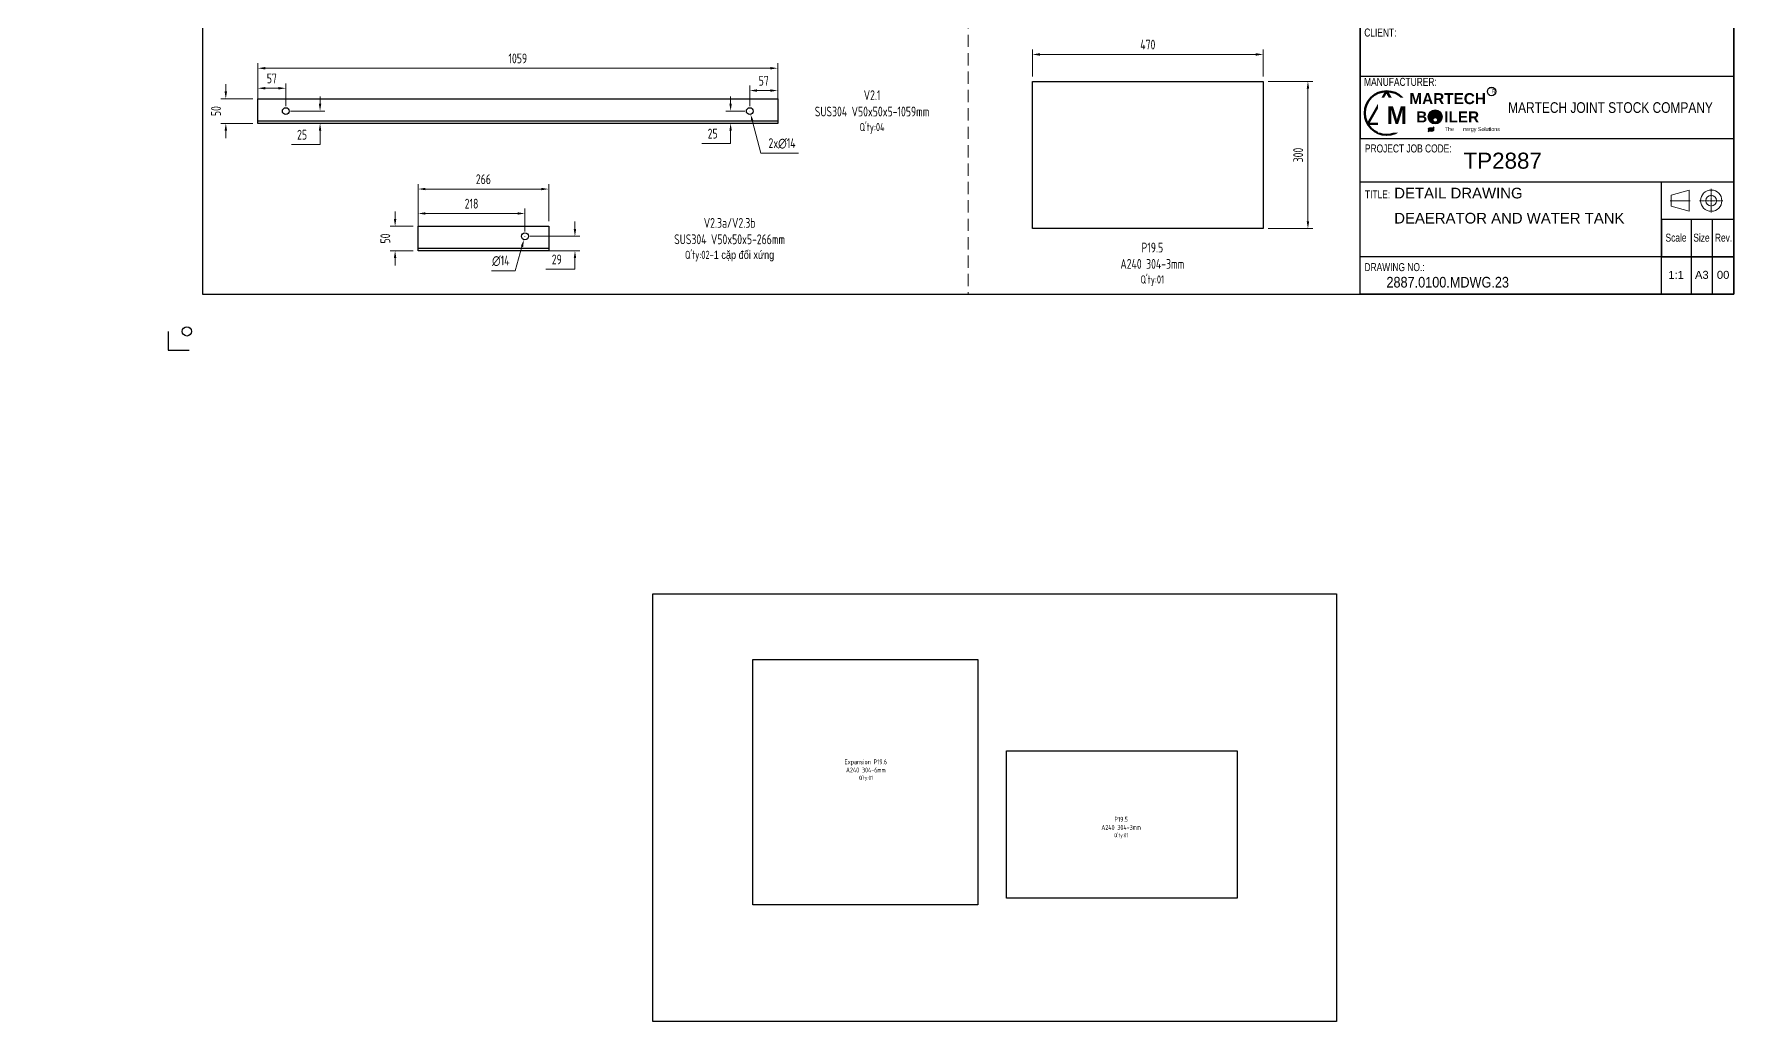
# Model space of a CAD drawing. Header units: millimetres. Extents: x -46397 to 283259, y -8690 to 23983.
# Drawn here: x 199474 to 202975, y -3740 to -1728 of the extents above; entities that cross this region are included whole.
import ezdxf
from ezdxf import colors
from ezdxf.entities.mleader import LeaderData, LeaderLine
from ezdxf.enums import TextEntityAlignment as Align
from ezdxf.math import Vec2, Vec3

# ---------------------------------------------------------------- set-up
doc = ezdxf.new("R2010")
doc.units = ezdxf.units.MM
doc.linetypes.add('CENTER', pattern=[2, 1.25, -0.25, 0.25, -0.25])
doc.linetypes.add('HIDDEN', pattern=[0.375, 0.25, -0.125])
doc.layers.get('Defpoints').update_dxf_attribs({"lineweight": 0})
for name, color, linetype, lineweight in [('DAM_8', 1, 'Continuous', 25), ('DCenterline8', 8, 'CENTER', 5), ('Dtext', 255, 'Continuous', 20), ('DUONGCHINH', 7, 'Continuous', 25), ('mDƯỜNG KHUẤT', 251, 'HIDDEN', 5), ('NETCHINH', 7, 'Continuous', 9)]:
    doc.layers.add(name, color=color, linetype=linetype, lineweight=lineweight)
doc.layers.add('DIM', color=8, linetype='Continuous')
doc.styles.add('Chu va so', font='arial.ttf')
doc.styles.add('GHI CHÚ 1', font='isocp_IV25.ttf', dxfattribs={"width": 0.8})
doc.styles.add('GHI CHÚ 2', font='arial.ttf', dxfattribs={"width": 0.8, "height": 1})
doc.styles.get("Standard").update_dxf_attribs({"font": 'isocp.shx', "width": 0.8})
doc.styles.add('TCVN', font='arial.ttf')
doc.styles.add('TEXT', font='arial.ttf', dxfattribs={"height": 124})
doc.dimstyles.new('1-30SCALE', dxfattribs={"dimtxt": 75, "dimasz": 75, "dimexe": 37.5, "dimexo": 30, "dimgap": 30, "dimtad": 1, "dimtoh": 1, "dimdec": 0, "dimdsep": 46, "dimtxsty": 'GHI CHÚ 1', "dimcen": 0.09, "dimclrd": 256, "dimclre": 256, "dimclrt": 2, "dimadec": 0, "dimazin": 0, "dimtfac": 1, "dimtdec": 0, "dimtofl": 0, "dimtmove": 0, "dimatfit": 3, "dimfxl": 1, "dimlwd": 0, "dimlwe": 0, "dimarcsym": 0})

# ---------------------------------------------------------------- blocks, each defined once
blk = doc.blocks.new('*D1109')
at = {"layer": 'Defpoints', "color": 0, "transparency": 16777216}
for p in [(200988.7, -1796.9), (199929.7, -1904.3), (200988.7, -1904.3)]:
    blk.add_point(p, dxfattribs=at)
at = {"layer": 'DIM', "linetype": 'Continuous', "lineweight": 0, "transparency": 16777216}
for p, q in [((199929.7, -1894.3), (199929.7, -1786.9)), ((199944.7, -1796.9), (200973.7, -1796.9)), ((200988.7, -1894.3), (200988.7, -1786.9))]:
    blk.add_line(p, q, dxfattribs=at)
at = {"layer": 'DIM', "transparency": 16777216}
for points in [[(199944.7, -1794.4), (199944.7, -1799.4), (199929.7, -1796.9)], [(200973.7, -1794.4), (200973.7, -1799.4), (200988.7, -1796.9)]]:
    blk.add_solid(points, dxfattribs=at)
at = {"layer": 'DIM', "color": 2, "transparency": 16777216, "insert": (200459.2, -1776.9), "char_height": 20, "attachment_point": 5, "style": 'GHI CHÚ 1'}
blk.add_mtext('1059', dxfattribs=at)
blk = doc.blocks.new('*D1110')
at = {"layer": 'Defpoints', "color": 0, "transparency": 16777216}
for p in [(199864.4, -1859.3), (199929.7, -1859.3), (199929.7, -1909.3)]:
    blk.add_point(p, dxfattribs=at)
at = {"layer": 'DIM', "linetype": 'Continuous', "lineweight": 0, "transparency": 16777216}
for p, q in [((199864.4, -1844.3), (199864.4, -1829.3)), ((199919.7, -1859.3), (199854.4, -1859.3)), ((199919.7, -1909.3), (199854.4, -1909.3)), ((199864.4, -1924.3), (199864.4, -1939.3))]:
    blk.add_line(p, q, dxfattribs=at)
at = {"layer": 'DIM', "transparency": 16777216}
for points in [[(199861.9, -1844.3), (199866.9, -1844.3), (199864.4, -1859.3)], [(199861.9, -1924.3), (199866.9, -1924.3), (199864.4, -1909.3)]]:
    blk.add_solid(points, dxfattribs=at)
at = {"layer": 'DIM', "color": 2, "transparency": 16777216, "insert": (199844.4, -1884.3), "char_height": 20, "attachment_point": 5, "rotation": 90, "style": 'GHI CHÚ 1'}
blk.add_mtext('50', dxfattribs=at)
blk = doc.blocks.new('*D1130')
at = {"layer": 'Defpoints', "color": 0, "transparency": 16777216}
for p in [(200522.2, -2043.1), (200256.2, -2118.9), (200522.2, -2118.9)]:
    blk.add_point(p, dxfattribs=at)
at = {"layer": 'DIM', "linetype": 'Continuous', "lineweight": 0, "transparency": 16777216}
for p, q in [((200256.2, -2108.9), (200256.2, -2033.1)), ((200271.2, -2043.1), (200507.2, -2043.1)), ((200522.2, -2108.9), (200522.2, -2033.1))]:
    blk.add_line(p, q, dxfattribs=at)
at = {"layer": 'DIM', "transparency": 16777216}
for points in [[(200271.2, -2040.6), (200271.2, -2045.6), (200256.2, -2043.1)], [(200507.2, -2040.6), (200507.2, -2045.6), (200522.2, -2043.1)]]:
    blk.add_solid(points, dxfattribs=at)
at = {"layer": 'DIM', "color": 2, "transparency": 16777216, "insert": (200389.2, -2023.1), "char_height": 20, "attachment_point": 5, "style": 'GHI CHÚ 1'}
blk.add_mtext('266', dxfattribs=at)
blk = doc.blocks.new('*D1131')
at = {"layer": 'Defpoints', "color": 0, "transparency": 16777216}
for p in [(200209.3, -2118.9), (200256.2, -2118.9), (200256.2, -2168.9)]:
    blk.add_point(p, dxfattribs=at)
at = {"layer": 'DIM', "linetype": 'Continuous', "lineweight": 0, "transparency": 16777216}
for p, q in [((200209.3, -2103.9), (200209.3, -2088.9)), ((200246.2, -2118.9), (200199.3, -2118.9)), ((200246.2, -2168.9), (200199.3, -2168.9)), ((200209.3, -2183.9), (200209.3, -2198.9))]:
    blk.add_line(p, q, dxfattribs=at)
at = {"layer": 'DIM', "transparency": 16777216}
for points in [[(200206.8, -2103.9), (200211.8, -2103.9), (200209.3, -2118.9)], [(200206.8, -2183.9), (200211.8, -2183.9), (200209.3, -2168.9)]]:
    blk.add_solid(points, dxfattribs=at)
at = {"layer": 'DIM', "color": 2, "transparency": 16777216, "insert": (200189.3, -2143.9), "char_height": 20, "attachment_point": 5, "rotation": 90, "style": 'GHI CHÚ 1'}
blk.add_mtext('50', dxfattribs=at)
blk = doc.blocks.new('*D1133')
at = {"layer": 'Defpoints', "color": 0, "transparency": 16777216}
for p in [(201977.8, -1768.8), (201507.8, -1823.8, -1.7), (201977.8, -1823.8, -1.7)]:
    blk.add_point(p, dxfattribs=at)
at = {"layer": 'DIM', "linetype": 'Continuous', "lineweight": 0, "transparency": 16777216}
for p, q in [((201507.8, -1813.8), (201507.8, -1758.8)), ((201522.8, -1768.8), (201962.8, -1768.8)), ((201977.8, -1813.8), (201977.8, -1758.8))]:
    blk.add_line(p, q, dxfattribs=at)
at = {"layer": 'DIM', "transparency": 16777216}
for points in [[(201522.8, -1766.3), (201522.8, -1771.3), (201507.8, -1768.8)], [(201962.8, -1766.3), (201962.8, -1771.3), (201977.8, -1768.8)]]:
    blk.add_solid(points, dxfattribs=at)
at = {"layer": 'DIM', "color": 2, "transparency": 16777216, "insert": (201742.8, -1748.8), "char_height": 20, "attachment_point": 5, "style": 'GHI CHÚ 1'}
blk.add_mtext('470', dxfattribs=at)
blk = doc.blocks.new('*D1134')
at = {"layer": 'Defpoints', "color": 0, "transparency": 16777216}
for p in [(201977.8, -1823.8, -1.7), (201977.8, -2123.8, -1.7), (202069, -2123.8)]:
    blk.add_point(p, dxfattribs=at)
at = {"layer": 'DIM', "linetype": 'Continuous', "lineweight": 0, "transparency": 16777216}
for p, q in [((201987.8, -1823.8), (202079, -1823.8)), ((202069, -1838.8), (202069, -2108.8)), ((201987.8, -2123.8), (202079, -2123.8))]:
    blk.add_line(p, q, dxfattribs=at)
at = {"layer": 'DIM', "transparency": 16777216}
for points in [[(202066.5, -1838.8), (202071.5, -1838.8), (202069, -1823.8)], [(202066.5, -2108.8), (202071.5, -2108.8), (202069, -2123.8)]]:
    blk.add_solid(points, dxfattribs=at)
at = {"layer": 'DIM', "color": 2, "transparency": 16777216, "insert": (202049, -1973.8), "char_height": 20, "attachment_point": 5, "rotation": 90, "style": 'GHI CHÚ 1'}
blk.add_mtext('300', dxfattribs=at)
blk = doc.blocks.new('*D1204')
at = {"layer": 'Defpoints', "color": 0, "transparency": 16777216}
for p in [(199986.5, -1837.7), (199929.7, -1859.3), (199986.5, -1884.3)]:
    blk.add_point(p, dxfattribs=at)
at = {"layer": 'DIM', "linetype": 'Continuous', "lineweight": 0, "transparency": 16777216}
for p, q in [((199929.7, -1849.3), (199929.7, -1827.7)), ((199944.7, -1837.7), (199971.5, -1837.7)), ((199986.5, -1874.3), (199986.5, -1827.7))]:
    blk.add_line(p, q, dxfattribs=at)
at = {"layer": 'DIM', "transparency": 16777216}
for points in [[(199944.7, -1835.2), (199944.7, -1840.2), (199929.7, -1837.7)], [(199971.5, -1835.2), (199971.5, -1840.2), (199986.5, -1837.7)]]:
    blk.add_solid(points, dxfattribs=at)
at = {"layer": 'DIM', "color": 2, "transparency": 16777216, "insert": (199958.1, -1817.7), "char_height": 20, "attachment_point": 5, "style": 'GHI CHÚ 1'}
blk.add_mtext('57', dxfattribs=at)
blk = doc.blocks.new('*D1205')
at = {"layer": 'Defpoints', "color": 0, "transparency": 16777216}
for p in [(199986.5, -1884.3), (199986.5, -1909.3), (200056.4, -1909.3)]:
    blk.add_point(p, dxfattribs=at)
at = {"layer": 'DIM', "linetype": 'Continuous', "lineweight": 0, "transparency": 16777216}
for p, q in [((200056.4, -1869.3), (200056.4, -1854.3)), ((199996.5, -1884.3), (200066.4, -1884.3)), ((199996.5, -1909.3), (200066.4, -1909.3)), ((200056.4, -1924.3), (200056.4, -1939.3)), ((199998, -1952.4), (200056.4, -1952.4)), ((200056.4, -1952.4), (200056.4, -1939.3))]:
    blk.add_line(p, q, dxfattribs=at)
at = {"layer": 'DIM', "transparency": 16777216}
for points in [[(200053.9, -1869.3), (200058.9, -1869.3), (200056.4, -1884.3)], [(200053.9, -1924.3), (200058.9, -1924.3), (200056.4, -1909.3)]]:
    blk.add_solid(points, dxfattribs=at)
at = {"layer": 'DIM', "color": 2, "transparency": 16777216, "insert": (200019.7, -1932.4), "char_height": 20, "attachment_point": 5, "style": 'GHI CHÚ 1'}
blk.add_mtext('25', dxfattribs=at)
blk = doc.blocks.new('*D1206')
at = {"layer": 'Defpoints', "color": 0, "transparency": 16777216}
for p in [(200256.2, -2092.9), (200256.2, -2143.9), (200473.8, -2139.4)]:
    blk.add_point(p, dxfattribs=at)
at = {"layer": 'DIM', "linetype": 'Continuous', "lineweight": 0, "transparency": 16777216}
for p, q in [((200256.2, -2133.9), (200256.2, -2082.9)), ((200458.8, -2092.9), (200271.2, -2092.9)), ((200473.8, -2129.4), (200473.8, -2082.9))]:
    blk.add_line(p, q, dxfattribs=at)
at = {"layer": 'DIM', "transparency": 16777216}
for points in [[(200271.2, -2090.4), (200271.2, -2095.4), (200256.2, -2092.9)], [(200458.8, -2090.4), (200458.8, -2095.4), (200473.8, -2092.9)]]:
    blk.add_solid(points, dxfattribs=at)
at = {"layer": 'DIM', "color": 2, "transparency": 16777216, "insert": (200365, -2072.9), "char_height": 20, "attachment_point": 5, "style": 'GHI CHÚ 1'}
blk.add_mtext('218', dxfattribs=at)
blk = doc.blocks.new('*D1207')
at = {"layer": 'Defpoints', "color": 0, "transparency": 16777216}
for p in [(200473.8, -2139.4), (200473.8, -2168.9), (200575.7, -2168.9)]:
    blk.add_point(p, dxfattribs=at)
at = {"layer": 'DIM', "linetype": 'Continuous', "lineweight": 0, "transparency": 16777216}
for p, q in [((200575.7, -2124.4), (200575.7, -2109.4)), ((200483.8, -2139.4), (200585.7, -2139.4)), ((200483.8, -2168.9), (200585.7, -2168.9)), ((200575.7, -2183.9), (200575.7, -2198.9)), ((200575.7, -2206.5), (200575.7, -2198.9)), ((200516.7, -2206.5), (200575.7, -2206.5))]:
    blk.add_line(p, q, dxfattribs=at)
at = {"layer": 'DIM', "transparency": 16777216}
for points in [[(200573.2, -2124.4), (200578.2, -2124.4), (200575.7, -2139.4)], [(200573.2, -2183.9), (200578.2, -2183.9), (200575.7, -2168.9)]]:
    blk.add_solid(points, dxfattribs=at)
at = {"layer": 'DIM', "color": 2, "transparency": 16777216, "insert": (200538.7, -2186.5), "char_height": 20, "attachment_point": 5, "style": 'GHI CHÚ 1'}
blk.add_mtext('29', dxfattribs=at)
blk = doc.blocks.new('_Dot')
at = {"color": 0, "linetype": 'ByBlock', "lineweight": -2}
blk.add_line((-0.5, 0), (-1, 0), dxfattribs=at)
at = {"color": 0, "linetype": 'ByBlock', "const_width": 0.5}
blk.add_lwpolyline([(-0.25, 0, 1), (0.25, 0, 1)], format="xyb", close=True, dxfattribs=at)
blk = doc.blocks.new('*D1584')
at = {"layer": 'Defpoints', "color": 0, "transparency": 16777216}
for p in [(200930.1, -1877.5), (200933.7, -1891.1)]:
    blk.add_point(p, dxfattribs=at)
at = {"layer": 'DIM', "lineweight": 0, "transparency": 16777216}
for p, q in [((200931.8, -1884.3), (200932, -1884.3)), ((200931.9, -1884.4), (200931.9, -1884.2))]:
    blk.add_line(p, q, dxfattribs=at)
at = {"layer": 'DIM', "linetype": 'Continuous', "lineweight": 0, "transparency": 16777216}
for p, q in [((200954.3, -1970.2), (200937.5, -1905.6)), ((201030.9, -1970.2), (200954.3, -1970.2))]:
    blk.add_line(p, q, dxfattribs=at)
at = {"layer": 'DIM', "transparency": 16777216}
blk.add_solid([(200939.9, -1904.9), (200935, -1906.2), (200933.7, -1891.1)], dxfattribs=at)
at = {"layer": 'DIM', "color": 2, "transparency": 16777216, "insert": (200997.6, -1950.2), "char_height": 20, "attachment_point": 5, "style": 'GHI CHÚ 1'}
blk.add_mtext('2x∅14', dxfattribs=at)
blk = doc.blocks.new('*D1585')
at = {"layer": 'Defpoints', "color": 0, "transparency": 16777216}
for p in [(200475.7, -2132.7), (200471.8, -2146.2)]:
    blk.add_point(p, dxfattribs=at)
at = {"layer": 'DIM', "linetype": 'Continuous', "lineweight": 0, "transparency": 16777216}
for p, q in [((200453.6, -2209.5), (200467.7, -2160.6)), ((200405.6, -2209.5), (200453.6, -2209.5))]:
    blk.add_line(p, q, dxfattribs=at)
at = {"layer": 'DIM', "lineweight": 0, "transparency": 16777216}
for p, q in [((200473.7, -2139.4), (200473.9, -2139.4)), ((200473.8, -2139.5), (200473.8, -2139.4))]:
    blk.add_line(p, q, dxfattribs=at)
at = {"layer": 'DIM', "transparency": 16777216}
blk.add_solid([(200465.3, -2159.9), (200470.1, -2161.3), (200471.8, -2146.2)], dxfattribs=at)
at = {"layer": 'DIM', "color": 2, "transparency": 16777216, "insert": (200424.6, -2189.5), "char_height": 20, "attachment_point": 5, "style": 'GHI CHÚ 1'}
blk.add_mtext('∅14', dxfattribs=at)
blk = doc.blocks.new('*D1587')
at = {"layer": 'Defpoints', "color": 0, "transparency": 16777216}
for p in [(200988.7, -1842.4), (200931.9, -1884.3), (200988.7, -1884.3)]:
    blk.add_point(p, dxfattribs=at)
at = {"layer": 'DIM', "linetype": 'Continuous', "lineweight": 0, "transparency": 16777216}
for p, q in [((200931.9, -1874.3), (200931.9, -1832.4)), ((200946.9, -1842.4), (200973.7, -1842.4)), ((200988.7, -1874.3), (200988.7, -1832.4))]:
    blk.add_line(p, q, dxfattribs=at)
at = {"layer": 'DIM', "transparency": 16777216}
for points in [[(200946.9, -1839.9), (200946.9, -1844.9), (200931.9, -1842.4)], [(200973.7, -1839.9), (200973.7, -1844.9), (200988.7, -1842.4)]]:
    blk.add_solid(points, dxfattribs=at)
at = {"layer": 'DIM', "color": 2, "transparency": 16777216, "insert": (200960.3, -1822.4), "char_height": 20, "attachment_point": 5, "style": 'GHI CHÚ 1'}
blk.add_mtext('57', dxfattribs=at)
blk = doc.blocks.new('*D1588')
at = {"layer": 'Defpoints', "color": 0, "transparency": 16777216}
for p in [(200931.9, -1884.3), (200892.8, -1909.3), (200931.9, -1909.3)]:
    blk.add_point(p, dxfattribs=at)
at = {"layer": 'DIM', "linetype": 'Continuous', "lineweight": 0, "transparency": 16777216}
for p, q in [((200892.8, -1869.3), (200892.8, -1854.3)), ((200921.9, -1884.3), (200882.8, -1884.3)), ((200921.9, -1909.3), (200882.8, -1909.3)), ((200892.8, -1924.3), (200892.8, -1939.3)), ((200834.5, -1950.1), (200892.8, -1950.1)), ((200892.8, -1950.1), (200892.8, -1939.3))]:
    blk.add_line(p, q, dxfattribs=at)
at = {"layer": 'DIM', "transparency": 16777216}
for points in [[(200890.3, -1869.3), (200895.3, -1869.3), (200892.8, -1884.3)], [(200890.3, -1924.3), (200895.3, -1924.3), (200892.8, -1909.3)]]:
    blk.add_solid(points, dxfattribs=at)
at = {"layer": 'DIM', "color": 2, "transparency": 16777216, "insert": (200856.2, -1930.1), "char_height": 20, "attachment_point": 5, "style": 'GHI CHÚ 1'}
blk.add_mtext('25', dxfattribs=at)
blk = doc.blocks.new('*U1831')
at = {"lineweight": 25}
for p, q in [((2652.3, 879.4, 0), (2652.3, 600.3, 0)), ((2746.4, 879.4, 0), (2746.4, 600.3, 0)), ((2907.5, 879.4, 0), (2907.5, 600.3, 0)), ((3065.6, 879.4, 0), (3065.6, 600.3, 0)), ((3254.4, 879.4, 0), (3254.4, 600.3, 0)), ((2596.4, 489), (3434, 489)), ((3338.5, 167.5, 0), (3338.5, 0)), ((3386.4, 0), (3386.4, 167.5, 0))]:
    blk.add_line(p, q, dxfattribs=at)
at = {"lineweight": 25, "elevation": -0.1}
for points in [[(3448.6, 2386.6), (3476.3, 2386.6), (3476.3, 2365.2)], [(-77.3, -84.1), (-77.3, -126.1), (-30, -126.1)]]:
    blk.add_lwpolyline(points, dxfattribs=at)
at = {"lineweight": 25}
for points in [[(0, 0), (3434, 0), (3434, 2249.5), (0, 2249.5)], [(0, 0), (2596.4, 0), (2596.4, 2249.5), (0, 2249.5)], [(2596.4, 879.4), (3434, 879.4), (3434, 0), (2596.4, 0)], [(2596.4, 879.4), (3434, 879.4), (3434, 823.6), (2596.4, 823.6)], [(2596.4, 823.6), (3434, 823.6), (3434, 767.8), (2596.4, 767.8)], [(2596.4, 767.8), (3434, 767.8), (3434, 711.9), (2596.4, 711.9)], [(2596.4, 711.9), (3434, 711.9), (3434, 656.1), (2596.4, 656.1)], [(2596.4, 349), (3434, 349), (3434, 600.3), (2596.4, 600.3)], [(2596.4, 251.3), (3434, 251.3), (3434, 83.8), (2596.4, 83.8)], [(3272.1, 251.3), (3434, 251.3), (3434, 0), (3272.1, 0)]]:
    blk.add_lwpolyline(points, close=True, dxfattribs=at)
at = {"lineweight": 50}
blk.add_lwpolyline([(2655.4, 454.8), (2613.1, 381.5), (2697.7, 381.5)], close=True, dxfattribs=at)
at = {"color": 2, "lineweight": 20, "elevation": 0}
blk.add_lwpolyline([(3293.8, 197.4), (3334.2, 185.5), (3334.2, 233.3), (3293.8, 221.4)], close=True, dxfattribs=at)
at = {"lineweight": 25, "elevation": 0}
blk.add_lwpolyline([(3272.1, 83.8), (3434, 83.8), (3434, 167.5), (3272.1, 167.5)], close=True, dxfattribs=at)
at = {"lineweight": 50}
blk.add_circle((2655.4, 406), 48.9, dxfattribs=at)
at = {"color": 2, "lineweight": 20}
for radius in [23.9, 12]:
    blk.add_circle((3383.4, 209.4, 0), radius, dxfattribs=at)
at = {"lineweight": 25}
blk.add_circle((-35, -83.8, -0.1), 10.4, dxfattribs=at)
at = {"layer": 'DCenterline8', "lineweight": 0, "ltscale": 2}
for p, q in [((3383.4, 235.7, 0), (3383.4, 183.1, 0)), ((3357.1, 209.4, 0), (3409.8, 209.4, 0))]:
    blk.add_line(p, q, dxfattribs=at)
at = {"layer": 'DCenterline8', "lineweight": 0}
blk.add_line((3291.1, 209.4, 0), (3336.4, 209.4, 0), dxfattribs=at)
at = {"color": 5, "style": 'Chu va so'}
for s, height, width, p in [('For approval', 17.948, 0.75, (2826.7, 676.3, 0)), ('Rev.', 17.95, 0.75, (2624.1, 620.1)), ('Date', 17.95, 0.75, (2697.6, 620.6, 0)), ('Description', 17.948, 0.75, (2829.3, 619.5, 0)), ('Drawn', 17.95, 0.75, (2986.8, 619.5, 0)), ('Checked', 17.95, 0.65, (3164.9, 619.4)), ('Approved', 17.95, 0.65, (3345.2, 619.5, 0)), ('CLIENT:', 17.95, 0.75, (2641.4, 577.6, 0.1)), ('PROJECT JOB CODE:', 17.948, 0.75, (2704.1, 317.6)), ('TITLE:', 17.95, 0.75, (2635.1, 214.6, 0.2)), ('Scale', 17.95, 0.75, (3304.5, 117.5, 0)), ('Size', 17.95, 0.75, (3361.6, 117.5, 0)), ('Rev. ', 17.95, 0.75, (3413.7, 117.5, 0)), ('DRAWING NO.:', 17.948, 0.75, (2673.3, 51.4, 0.2))]:
    blk.add_text(s, height=height, dxfattribs=dict(at, width=width)).set_placement(p, align=Align.CENTER)
at = {"color": 5, "lineweight": 25, "insert": (2881, 418.1, 0), "char_height": 23.93, "width": 553.197, "attachment_point": 4, "style": 'Chu va so'}
blk.add_mtext('\\pxqc;{\\W0.8;MARTECH JOINT STOCK COMPANY}', dxfattribs=at)
at = {"layer": 'Dtext', "ltscale": 0.1}
for tag, p, height, style in [('REV_3', (2618.6, 844.9), 15, 'TCVN'), ('FOR_APPROVAL3', (2768.1, 843.8, -0.1), 17.9, 'TCVN'), ('REV_2', (2618.6, 789.1), 15, 'TCVN'), ('FOR_APPROVAL2', (2768.1, 788, -0.1), 17.9, 'TCVN'), ('REV_1', (2618.6, 733.2), 15, 'TCVN'), ('FOR_APPROVAL1', (2768.1, 732.2, -0.1), 17.9, 'TCVN'), ('NGUOI_VE', (2927.5, 676.6, -0.1), 17.9, 'TCVN'), ('NGUOI_KIEM_2', (3086.1, 676.6, -0.1), 17.9, 'TCVN'), ('NGUOI_DUYET', (3277.7, 676.6, -0.1), 17.9, 'TCVN'), ('REV_0', (2618.6, 677.4), 15, 'TCVN'), ('1.1_A4', (3287.3, 34.1, -0.1), 17.9, 'Chu va so'), ('A4_A4', (3347, 34.1, -0.1), 17.9, 'Chu va so'), ('REV.', (3396.2, 34.1, -0.1), 17.9, 'Chu va so')]:
    blk.add_attdef(tag, p, '', height=height, dxfattribs=dict(at, style=style))
for tag, p, height, style, width in [('NGAY_REV03', (2656.5, 843.8, -0.1), 15.6, 'TCVN', 0.95), ('NGAY_REV02', (2656.5, 788, -0.1), 15.6, 'TCVN', 0.95), ('NGAY_REV01', (2656.5, 732.2, -0.1), 15.6, 'TCVN', 0.95), ('NGAY_REV0', (2656.5, 676.3, -0.1), 15.6, 'TCVN', 0.95), ('DWD.NO', (2655.1, 14.6, -0.1), 23.9, 'Chu va so', 0.85)]:
    blk.add_attdef(tag, p, '', height=height, dxfattribs=dict(at, style=style, width=width))
at = {"layer": 'Dtext', "lineweight": 25, "ltscale": 0.1, "style": 'Chu va so'}
for tag, p, height in [('PROJECT_CODE', (2828, 281.2), 35.9), ('TITLE1', (2672.6, 214.4, -0.1), 23.9), ('TITLE2', (2672.6, 158.2, -0.1), 23.9), ('TITLE3', (2672.6, 102.3, -0.1), 23.9)]:
    blk.add_attdef(tag, p, '', height=height, dxfattribs=at)
at = {"insert": (2655.6, 420.8), "char_height": 39.318, "attachment_point": 1, "style": 'TEXT', "bg_fill": 2}
blk.add_mtext('\\pxqc;{\\fArial|b1|i0|c0|p34;M}', dxfattribs=at)
at = {"insert": (2707.7, 450.6), "char_height": 24.574, "width": 169.244, "attachment_point": 1, "style": 'TEXT', "bg_fill": 2}
blk.add_mtext('\\pxqc;{\\fArial|b1|i0|c0|p34;MARTECH\\PB    ILER}', dxfattribs=at)
h = blk.add_hatch(color=256)
h.dxf.hatch_style = 1
edge = h.paths.add_edge_path()
edge.add_spline(control_points=[(2748.8, 367.5), (2749.5, 368), (2752.4, 370.2), (2758.6, 367.2), (2761.5, 370.7), (2762.5, 372)], knot_values=[0, 0, 0, 0, 0.315535, 1.31207, 1.873609, 1.873609, 1.873609, 1.873609], degree=3, periodic=0)
edge.add_spline(control_points=[(2762.5, 372), (2761.6, 371.2), (2758.4, 368.2), (2751.6, 371.7), (2749.3, 368.2), (2748.8, 367.5)], knot_values=[0, 0, 0, 0, 0.411397, 1.576501, 1.877595, 1.877595, 1.877595, 1.877595], degree=3, periodic=0)
edge = h.paths.add_edge_path()
edge.add_spline(control_points=[(2748.8, 364.4), (2749.5, 365), (2752.4, 367.1), (2758.6, 364.1), (2761.5, 367.6), (2762.5, 368.9)], knot_values=[0, 0, 0, 0, 0.315535, 1.31207, 1.873609, 1.873609, 1.873609, 1.873609], degree=3, periodic=0)
edge.add_spline(control_points=[(2762.5, 368.9), (2761.6, 368.1), (2758.4, 365.1), (2751.6, 368.7), (2749.3, 365.2), (2748.8, 364.4)], knot_values=[0, 0, 0, 0, 0.411397, 1.576501, 1.877595, 1.877595, 1.877595, 1.877595], degree=3, periodic=0)
at = {"color": 7}
for centre in [(2751.8, 401), (2751.8, 397.4), (2753.5, 393.3), (2755.4, 401), (2755.4, 397.4), (2756.5, 389.7), (2757.2, 393.3), (2759.1, 401), (2759.1, 397.4), (2762.7, 401), (2766.5, 401), (2770.1, 401), (2773.8, 401), (2777.4, 401)]:
    blk.add_circle(centre, 1.49, dxfattribs=at)
for points in [[(2748.8, 370.4), (2750.4, 372.2), (2759.8, 372.9), (2762.5, 374.8)], [(2748.8, 370.4), (2751, 371.7), (2759.1, 371.8), (2762.5, 374.8)], [(2748.8, 367.5), (2750.4, 369.4), (2759.8, 370), (2762.5, 372)], [(2748.8, 367.5), (2751, 368.8), (2759.1, 368.9), (2762.5, 372)], [(2748.8, 364.4), (2750.4, 366.3), (2759.8, 367), (2762.5, 368.9)], [(2748.8, 364.4), (2751, 365.8), (2759.1, 365.9), (2762.5, 368.9)]]:
    blk.add_spline(points, degree=3)
at = {"color": 5, "style": 'Chu va so', "width": 0.75}
blk.add_text('MANUFACTURER:', height=17.948, dxfattribs=at).set_placement((2686.5, 466.9, 0.1), align=Align.CENTER)
at = {"attachment_point": 1, "style": 'TEXT', "bg_fill": 2}
for s, insert, char_height in [('\\pxqc;R', (2891.4, 458.8), 8.6), ('\\pxqc;The      nergy Solutions', (2786.1, 374.1), 8.601)]:
    blk.add_mtext(s, dxfattribs=dict(at, insert=insert, char_height=char_height))
at = {"layer": 'DAM_8'}
h = blk.add_hatch(color=7, dxfattribs=at)
edge = h.paths.add_edge_path()
edge.add_arc((2764.3, 397.3), 15.7, 191.4592, 461.3375)
edge.add_arc((2764.3, 397.3), 15.7, 101.3375, 191.4592)
edge = h.paths.add_edge_path(flags=16)
edge.add_arc((2756.5, 389.7), 1.49, -289.458, 11.4592, ccw=False)
edge.add_arc((2756.5, 389.7), 1.49, 11.4592, 70.542, ccw=False)
edge = h.paths.add_edge_path(flags=16)
edge.add_arc((2777.4, 397.4), 1.49, -211.5113, 11.4592, ccw=False)
edge.add_arc((2777.4, 397.4), 1.49, 11.4592, 148.4887, ccw=False)
edge = h.paths.add_edge_path(flags=16)
edge.add_arc((2753.5, 393.3), 1.49, -304.2526, 11.4592, ccw=False)
edge.add_arc((2753.5, 393.3), 1.49, 11.4592, 55.7474, ccw=False)
edge = h.paths.add_edge_path(flags=16)
edge.add_arc((2777.4, 401), 1.49, -200.2428, 11.4592, ccw=False)
edge.add_arc((2777.4, 401), 1.49, 11.4592, 159.7572, ccw=False)
edge = h.paths.add_edge_path(flags=16)
edge.add_arc((2773.8, 397.4), 1.49, -219.051, 11.4592, ccw=False)
edge.add_arc((2773.8, 397.4), 1.49, 11.4592, 140.949, ccw=False)
edge = h.paths.add_edge_path(flags=16)
edge.add_arc((2757.2, 393.3), 1.49, -292.0311, 11.4592, ccw=False)
edge.add_arc((2757.2, 393.3), 1.49, 11.4592, 67.9689, ccw=False)
edge = h.paths.add_edge_path(flags=16)
edge.add_arc((2751.8, 397.4), 1.49, -319.4544, 11.4592, ccw=False)
edge.add_arc((2751.8, 397.4), 1.49, 11.4592, 40.5456, ccw=False)
edge = h.paths.add_edge_path(flags=16)
edge.add_arc((2773.8, 401), 1.49, -206.0119, 11.4592, ccw=False)
edge.add_arc((2773.8, 401), 1.49, 11.4592, 153.9881, ccw=False)
edge = h.paths.add_edge_path(flags=16)
edge.add_arc((2764.6, 390.5), 5.33, -262.499, 11.4592, ccw=False)
edge.add_arc((2764.6, 390.5), 5.33, 11.4592, 97.501, ccw=False)
edge = h.paths.add_edge_path(flags=16)
edge.add_arc((2751.8, 401), 1.49, -332.7707, 11.4592, ccw=False)
edge.add_arc((2751.8, 401), 1.49, 11.4592, 27.2293, ccw=False)
edge = h.paths.add_edge_path(flags=16)
edge.add_arc((2770.1, 397.4), 1.49, -230.166, 11.4592, ccw=False)
edge.add_arc((2770.1, 397.4), 1.49, 11.4592, 129.834, ccw=False)
edge = h.paths.add_edge_path(flags=16)
edge.add_arc((2755.4, 397.4), 1.49, -307.6137, 11.4592, ccw=False)
edge.add_arc((2755.4, 397.4), 1.49, 11.4592, 52.3863, ccw=False)
edge = h.paths.add_edge_path(flags=16)
edge.add_arc((2766.5, 397.4), 1.49, -246.4575, 11.4592, ccw=False)
edge.add_arc((2766.5, 397.4), 1.49, 11.4592, 113.5425, ccw=False)
edge = h.paths.add_edge_path(flags=16)
edge.add_arc((2759.1, 397.4), 1.49, -290.4056, 11.4592, ccw=False)
edge.add_arc((2759.1, 397.4), 1.49, 11.4592, 69.5944, ccw=False)
edge = h.paths.add_edge_path(flags=16)
edge.add_arc((2770.1, 401), 1.49, -215.7954, 11.4592, ccw=False)
edge.add_arc((2770.1, 401), 1.49, 11.4592, 144.2046, ccw=False)
edge = h.paths.add_edge_path(flags=16)
edge.add_arc((2762.7, 397.4), 1.49, -268.4837, 11.4592, ccw=False)
edge.add_arc((2762.7, 397.4), 1.49, 11.4592, 91.5163, ccw=False)
edge = h.paths.add_edge_path(flags=16)
edge.add_arc((2755.4, 401), 1.49, -322.0207, 11.4592, ccw=False)
edge.add_arc((2755.4, 401), 1.49, 11.4592, 37.9793, ccw=False)
edge = h.paths.add_edge_path(flags=16)
edge.add_arc((2762.7, 401), 1.49, -267.4803, 11.4592, ccw=False)
edge.add_arc((2762.7, 401), 1.49, 11.4592, 92.5197, ccw=False)
edge = h.paths.add_edge_path(flags=16)
edge.add_arc((2766.5, 401), 1.49, -234.0834, 11.4592, ccw=False)
edge.add_arc((2766.5, 401), 1.49, 11.4592, 125.9166, ccw=False)
edge = h.paths.add_edge_path(flags=16)
edge.add_arc((2759.1, 401), 1.49, -301.7345, 11.4592, ccw=False)
edge.add_arc((2759.1, 401), 1.49, 11.4592, 58.2655, ccw=False)
blk.add_circle((2890.8, 454.3), 9.36)
at = {"color": 7}
for centre, radius in [((2764.3, 397.3), 15.7), ((2764.6, 390.5), 5.33), ((2762.7, 397.4), 1.49), ((2766.5, 397.4), 1.49), ((2770.1, 397.4), 1.49), ((2773.8, 397.4), 1.49), ((2777.4, 397.4), 1.49)]:
    blk.add_circle(centre, radius, dxfattribs=at)

msp = doc.modelspace()

# ---------------------------------------------------------------- linework, layer by layer
for points in [[(200734.5, -2868.2), (202127.23, -2868.2), (202127.23, -3739.84), (200734.5, -3739.84)], [(200938.37, -3001.67), (201396.37, -3001.67), (201396.37, -3501.67), (200938.37, -3501.67)]]:
    msp.add_lwpolyline(points, close=True)
at = {"elevation": -1.65}
msp.add_lwpolyline([(201454.76, -3188.19), (201924.76, -3188.19), (201924.76, -3488.19), (201454.76, -3488.19)], close=True, dxfattribs=at)
at = {"layer": 'DUONGCHINH', "elevation": -1.65}
msp.add_lwpolyline([(201507.81, -1823.81), (201977.81, -1823.81), (201977.81, -2123.81), (201507.81, -2123.81)], close=True, dxfattribs=at)
at = {"layer": 'DUONGCHINH'}
for points in [[(199929.72, -1859.29), (200988.72, -1859.29), (200988.72, -1909.29), (199929.72, -1909.29)], [(199929.72, -1904.29), (200988.72, -1904.29), (200988.72, -1909.29), (199929.72, -1909.29)], [(200256.21, -2168.86), (200256.21, -2118.86), (200522.21, -2118.86), (200522.21, -2168.86)], [(200256.21, -2168.86), (200256.21, -2163.86), (200522.21, -2163.86), (200522.21, -2168.86)]]:
    msp.add_lwpolyline(points, close=True, dxfattribs=at)
for centre in [(199986.55, -1884.29), (200931.89, -1884.29), (200473.78, -2139.45)]:
    msp.add_circle(centre, 7, dxfattribs=at)
at = {"layer": 'mDƯỜNG KHUẤT', "ltscale": 100, "elevation": -0.15}
msp.add_lwpolyline([(199816.87, -1466), (201376.7, -1466), (201376.7, -2257.04), (199816.87, -2257.04)], close=True, dxfattribs=at)

# ---------------------------------------------------------------- texts
at = {"color": 3, "attachment_point": 1}
for s, width, heights, insert, char_height in [("\\pxqc;V2.1\\PSUS304 V50x50x5-1059mm\\P{\\H0.83333x;Q'ty:04}", 530.7893, [133.59], (200915.69, -1841.82), 20), ("\\pxqc;V2.3a/V2.3b\\PSUS304 V50x50x5-266mm\\P{\\H0.83333x;Q'ty:02-\\fArial|b0|i0|c0|p34;1 cặp đối xứng}", 530.7893, [133.59], (200625.44, -2102.14), 20), ("\\pxqc;P19.5\\PA240 304-3mm\\P{\\H0.83333x;Q'ty:01}", 530.7893, [133.59], (201486.57, -2152.35), 20), ("\\pxqc;Expansion P19.6\\PA240 304-6mm\\P{\\H0.83333x;Q'ty:01}", 92.156, [0], (201122.17, -3205.43, -1.5), 10), ("\\pxqc;P19.5\\PA240 304-3mm\\P{\\H0.83333x;Q'ty:01}", 87.9624, [0], (201644.49, -3322.41), 10)]:
    msp.add_mtext_dynamic_manual_height_columns(s, width=width, gutter_width=96.62, heights=heights, dxfattribs=dict(at, insert=insert, char_height=char_height))

# ---------------------------------------------------------------- dimensions: what is measured, and where the dimension line sits
at = {"layer": 'DIM'}
for base, p1, p2, picture, middle in [((201977.81, -1768.79), (201507.81, -1823.81, -1.65), (201977.81, -1823.81, -1.65), '*D1133', (201742.81, -1748.79)), ((200988.72, -1796.93), (199929.72, -1904.29), (200988.72, -1904.29), '*D1109', (200459.22, -1776.93)), ((199986.55, -1837.75), (199929.72, -1859.29), (199986.55, -1884.29), '*D1204', (199958.13, -1817.75)), ((200988.72, -1842.38), (200931.89, -1884.29), (200988.72, -1884.29), '*D1587', (200960.31, -1822.38)), ((200522.21, -2043.06), (200256.21, -2118.86), (200522.21, -2118.86), '*D1130', (200389.21, -2023.05)), ((200256.21, -2092.91), (200473.78, -2139.45), (200256.21, -2143.86), '*D1206', (200365, -2072.91))]:
    dim = msp.add_linear_dim(base=base, p1=p1, p2=p2, dimstyle='1-30SCALE', override={"dimtxt": 20, "dimasz": 15, "dimexe": 10, "dimexo": 10, "dimgap": 10, "dimtmove": 1}, dxfattribs=at)
    dim.commit()
    dim.dimension.update_dxf_attribs({"geometry": picture, "text_midpoint": middle})
for base, p1, p2, picture, middle in [((199864.36, -1859.29), (199929.72, -1909.29), (199929.72, -1859.29), '*D1110', (199844.36, -1884.29)), ((202069.05, -2123.81), (201977.81, -1823.81, -1.65), (201977.81, -2123.81, -1.65), '*D1134', (202049.05, -1973.81)), ((200209.35, -2118.86), (200256.21, -2168.86), (200256.21, -2118.86), '*D1131', (200189.35, -2143.86))]:
    dim = msp.add_linear_dim(base=base, p1=p1, p2=p2, angle=90, dimstyle='1-30SCALE', override={"dimtxt": 20, "dimasz": 15, "dimexe": 10, "dimexo": 10, "dimgap": 10, "dimtmove": 1}, dxfattribs=at)
    dim.commit()
    dim.dimension.update_dxf_attribs({"geometry": picture, "text_midpoint": middle})
for base, p1, p2, picture, middle in [((200056.36, -1909.29), (199986.55, -1884.29), (199986.55, -1909.29), '*D1205', (200044.38, -1952.45)), ((200892.82, -1909.29), (200931.89, -1884.29), (200931.89, -1909.29), '*D1588', (200873.74, -1950.06)), ((200575.68, -2168.86), (200473.78, -2139.45), (200473.78, -2168.86), '*D1207', (200558.31, -2206.48))]:
    dim = msp.add_linear_dim(base=base, p1=p1, p2=p2, angle=90, dimstyle='1-30SCALE', override={"dimtxt": 20, "dimasz": 15, "dimexe": 10, "dimexo": 10, "dimgap": 10, "dimtmove": 1}, dxfattribs=at)
    dim.commit()
    dim.dimension.update_dxf_attribs({"geometry": picture, "text_midpoint": middle, "dimtype": 160})
dim = msp.add_diameter_dim_2p(p1=(200930.12, -1877.52), p2=(200933.66, -1891.06), text='2x<>', dimstyle='1-30SCALE', override={"dimtxt": 20, "dimasz": 15, "dimexe": 10, "dimexo": 10, "dimgap": 10, "dimpost": '', "dimtmove": 1}, dxfattribs=at)
dim.commit()
dim.dimension.update_dxf_attribs({"geometry": '*D1584', "text_midpoint": (200954.35, -1970.23), "dimtype": 163})
dim = msp.add_diameter_dim_2p(p1=(200475.72, -2132.72), p2=(200471.85, -2146.17), dimstyle='1-30SCALE', override={"dimtxt": 20, "dimasz": 15, "dimexe": 10, "dimexo": 10, "dimgap": 10, "dimtmove": 1}, dxfattribs=at)
dim.commit()
dim.dimension.update_dxf_attribs({"geometry": '*D1585', "text_midpoint": (200453.6, -2209.47), "dimtype": 163})

# ---------------------------------------------------------------- leaders
at = {"layer": 'NETCHINH'}
ml = msp.add_multileader_mtext('Standard', dxfattribs=at)
ml.set_content('Cặt theo thực tế khi tổ hợp', color=1, style='GHI CHÚ 2')
ml.set_leader_properties(color=2, linetype='Continuous', lineweight=-1)
ml.set_arrow_properties(name='DOT')
ml.build(insert=Vec2(0, 0))
ml.multileader.update_dxf_attribs({"has_dogleg": 0, "text_left_attachment_type": 5, "text_right_attachment_type": 5, "dogleg_length": 0, "arrow_head_size": 15, "scale": 15})
ctx = ml.context
ctx.base_point, ctx.scale, ctx.char_height, ctx.arrow_head_size, ctx.landing_gap_size, ctx.plane_origin = Vec3(195761.9, -2069.2), 15, 30, 15, 15, Vec3(195490.43, -3468.78)
ctx.left_attachment, ctx.right_attachment = 5, 5
notes = []
notes.append((ctx, [(1, (1, 1, 0), (195761.9, -2069.2), (1, 0), 0, [(0, [(195685.1, -1830.07)], 0, [])])]))
ctx.mtext.insert, ctx.mtext.width, ctx.mtext.flow_direction = Vec3(195776.9, -2023.3), 397.5115, 5
for ctx, leaders in notes:
    for number, flags, end, landing, length, lines in leaders:
        leader = LeaderData()
        leader.index, (leader.has_last_leader_line, leader.has_dogleg_vector, leader.attachment_direction) = number, flags
        leader.last_leader_point, leader.dogleg_vector, leader.dogleg_length = Vec3(end), Vec3(landing), length
        for number, points, colour, breaks in lines:
            line = LeaderLine()
            line.index, line.vertices, line.color, line.breaks = number, Vec3.list(points), colors.encode_raw_color(colour), breaks
            leader.lines.append(line)
        ctx.leaders.append(leader)

# ---------------------------------------------------------------- next in the draw order: block references
ref = msp.add_blockref('*U1831', (199816.87, -2257.04, -0.15), dxfattribs=dict(xscale=0.9084576280678549, yscale=0.9084576280678549, zscale=0.9084576280678549))
ref.add_attrib('PROJECT_CODE', 'TP2887', (202386.03, -2001.59, -0.15), dxfattribs={"layer": 'Dtext', "lineweight": 25, "ltscale": 0.1, "height": 32.61, "style": 'Chu va so'})
ref.add_attrib('TITLE1', 'DETAIL DRAWING', (202244.8, -2062.23, -0.28), dxfattribs={"layer": 'Dtext', "lineweight": 25, "ltscale": 0.1, "height": 21.7397, "style": 'Chu va so'})
ref.add_attrib('TITLE2', 'DEAERATOR AND WATER TANK', (202244.8, -2113.35, -0.28), dxfattribs={"layer": 'Dtext', "lineweight": 25, "ltscale": 0.1, "height": 21.7397, "style": 'Chu va so'})
ref.add_attrib('DWD.NO', '2887.0100.MDWG.23', (202228.9, -2243.81, -0.28), dxfattribs={"layer": 'Dtext', "ltscale": 0.1, "height": 21.7397, "style": 'Chu va so', "width": 0.85})
ref.add_attrib('1.1_A4', '1:1', (202803.24, -2226.09, -0.28), dxfattribs={"layer": 'Dtext', "ltscale": 0.1, "height": 16.305, "style": 'Chu va so'})
ref.add_attrib('A4_A4', 'A3', (202857.5, -2226.09, -0.28), dxfattribs={"layer": 'Dtext', "ltscale": 0.1, "height": 16.305, "style": 'Chu va so'})
ref.add_attrib('REV.', '00', (202902.18, -2226.09, -0.28), dxfattribs={"layer": 'Dtext', "ltscale": 0.1, "height": 16.305, "style": 'Chu va so'})
ref.add_attrib('REV_0', '0', (202195.73, -1641.66, -0.15), dxfattribs={"layer": 'Dtext', "ltscale": 0.1, "height": 13.59, "style": 'TCVN'})
ref.add_attrib('NGAY_REV0', '30.01.26', (202230.17, -1642.61, -0.29), dxfattribs={"layer": 'Dtext', "ltscale": 0.1, "height": 14.131, "style": 'TCVN', "width": 0.95})
ref.add_attrib('NGUOI_VE', 'N.M.Vuong', (202476.39, -1642.38, -0.27), dxfattribs={"layer": 'Dtext', "ltscale": 0.1, "height": 16.305, "style": 'TCVN'})
ref.add_attrib('NGUOI_KIEM_2', 'D.M.Tuan', (202620.47, -1642.38, -0.29), dxfattribs={"layer": 'Dtext', "ltscale": 0.1, "height": 16.305, "style": 'TCVN'})
ref.add_attrib('NGUOI_DUYET', 'L.H.Phuong', (202794.51, -1642.38, -0.29), dxfattribs={"layer": 'Dtext', "ltscale": 0.1, "height": 16.305, "style": 'TCVN'})
ref.add_attrib('REV_1', '1', (202195.73, -1590.93, -0.15), dxfattribs={"layer": 'Dtext', "ltscale": 0.1, "height": 13.59, "style": 'TCVN'})
ref.add_attrib('REV_2', '2', (202195.73, -1540.21, -0.15), dxfattribs={"layer": 'Dtext', "ltscale": 0.1, "height": 13.59, "style": 'TCVN'})
ref.add_attrib('REV_3', '3', (202195.73, -1489.48, -0.15), dxfattribs={"layer": 'Dtext', "ltscale": 0.1, "height": 13.59, "style": 'TCVN'})

doc.saveas('drawing.dxf')
